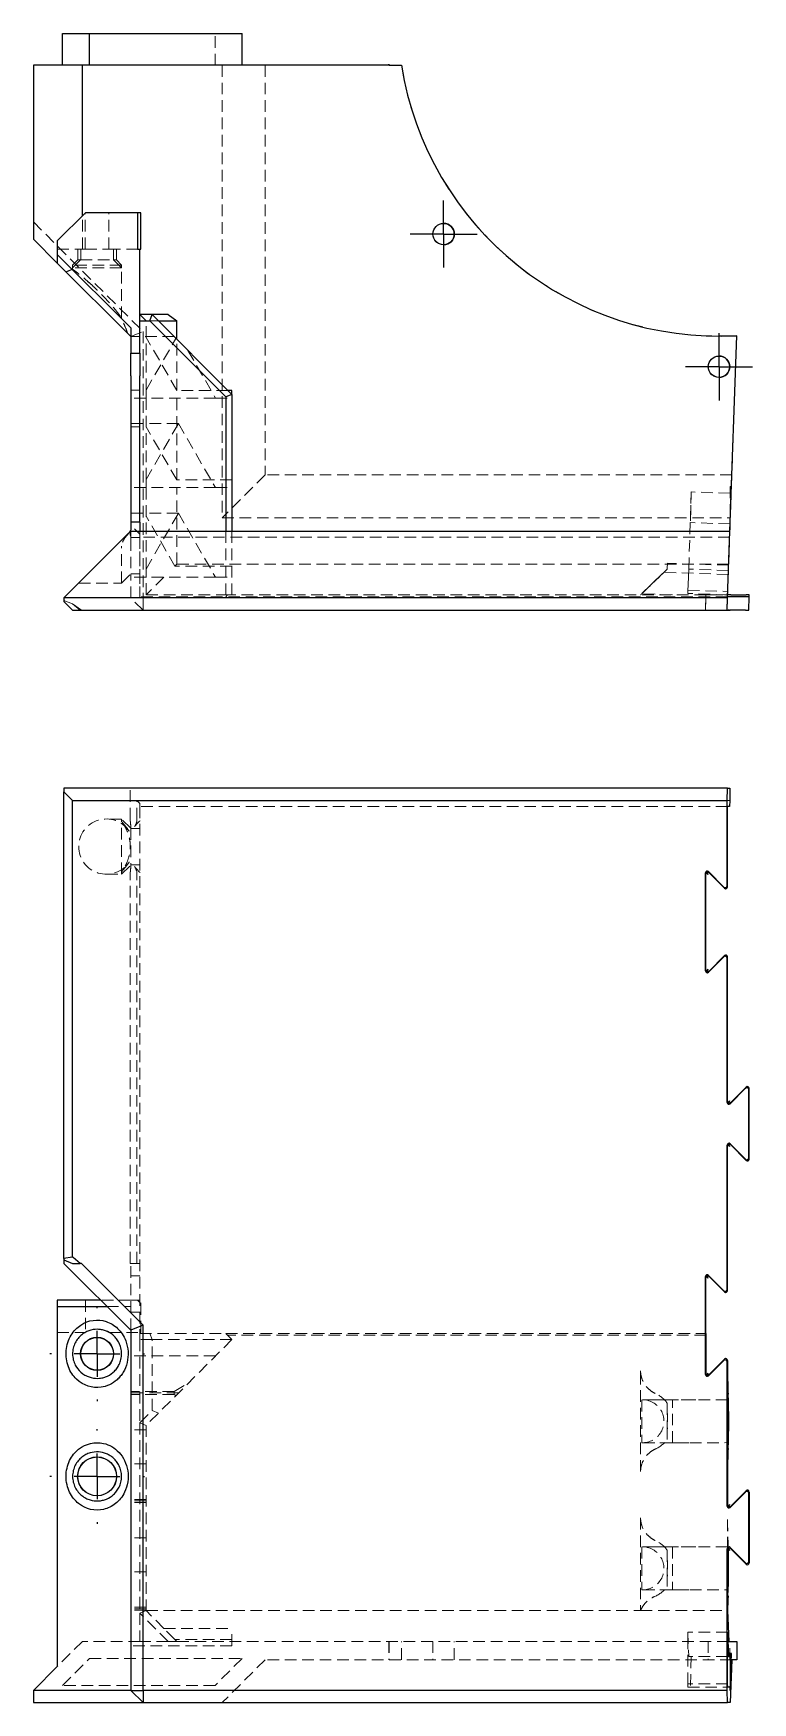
# Model space of a CAD drawing. Header units: millimetres. Extents: x 44 to 255, y 7 to 190.
# Drawn here: x 43.8 to 122.5, y 7 to 189.5 of the extents above; entities that cross this region are included whole.
import ezdxf

# ---------------------------------------------------------------- set-up
doc = ezdxf.new("R2010")
doc.units = ezdxf.units.MM
doc.linetypes.add('HIDDEN', pattern=[1.905, 1.27, -0.635])
doc.layers.add('10', color=7, linetype='Continuous')

# ---------------------------------------------------------------- blocks, each defined once
blk = doc.blocks.new('SW_CENTERMARKSYMBOL_0')
at = {"layer": '10', "color": 0}
for p, q in [((0, 5), (0, 5.18)), ((0, 0), (0, 2.5)), ((-5, 0), (-5.18, 0)), ((0, 0), (-2.5, 0)), ((0, 0), (0, -2.5)), ((0, 0), (2.5, 0)), ((5, 0), (5.18, 0)), ((0, -5), (0, -5.18))]:
    blk.add_line(p, q, dxfattribs=at)
blk = doc.blocks.new('SW_CENTERMARKSYMBOL_1')
at = {"layer": '10', "color": 0}
for p, q in [((0, 5), (0, 5.18)), ((0, 0), (0, 2.5)), ((-5, 0), (-5.18, 0)), ((0, 0), (-2.5, 0)), ((0, 0), (0, -2.5)), ((0, 0), (2.5, 0)), ((5, 0), (5.18, 0)), ((0, -5), (0, -5.18))]:
    blk.add_line(p, q, dxfattribs=at)
blk = doc.blocks.new('SW_CENTERMARKSYMBOL_2')
at = {"layer": '10', "color": 0}
for p, q in [((0, 2.5), (0, 3.67)), ((0, 0), (0, 2.5)), ((-2.5, 0), (-3.67, 0)), ((0, 0), (-2.5, 0)), ((0, 0), (0, -2.5)), ((0, 0), (2.5, 0)), ((2.5, 0), (3.67, 0)), ((0, -2.5), (0, -3.67))]:
    blk.add_line(p, q, dxfattribs=at)
blk = doc.blocks.new('SW_CENTERMARKSYMBOL_3')
at = {"layer": '10', "color": 0}
for p, q in [((0, 2.5), (0, 3.67)), ((0, 0), (0, 2.5)), ((-2.5, 0), (-3.67, 0)), ((0, 0), (-2.5, 0)), ((0, 0), (0, -2.5)), ((0, 0), (2.5, 0)), ((2.5, 0), (3.67, 0)), ((0, -2.5), (0, -3.67))]:
    blk.add_line(p, q, dxfattribs=at)

msp = doc.modelspace()

# ---------------------------------------------------------------- linework, layer by layer
at = {"color": 7, "linetype": 'Continuous', "lineweight": 25}
for p, q in [((47.03, 186.05), (47.03, 189.54)), ((47.03, 189.54), (49.98, 189.54)), ((49.98, 186.05), (49.98, 189.54)), ((49.98, 189.54), (66.67, 189.54)), ((66.67, 186.05), (66.67, 189.54)), ((43.84, 186.05), (43.84, 167.04)), ((49.2, 186.05), (43.84, 186.05)), ((49.2, 169.6), (49.2, 186.05)), ((82.74, 186.05), (49.2, 186.05)), ((82.74, 186.05), (82.74, 186.19)), ((82.76, 186.05), (84.1, 186.05)), ((46.46, 166.85), (49.54, 169.93)), ((55.24, 169.93), (49.54, 169.93)), ((55.24, 169.93), (55.24, 165.96)), ((55.58, 169.93), (55.24, 169.93)), ((55.58, 165.96), (55.58, 169.93)), ((46.46, 164.42), (43.84, 167.04)), ((46.46, 166.85), (46.46, 165.37)), ((54.5, 157.33), (46.46, 165.37)), ((46.46, 165.37), (46.46, 164.42)), ((46.46, 164.42), (54.5, 156.38)), ((55.24, 165.96), (55.5, 165.96)), ((55.5, 154.56), (55.5, 165.96)), ((55.5, 165.96), (55.58, 165.96)), ((54.5, 157.33), (54.5, 154.56)), ((56.85, 158.78), (55.5, 158.78)), ((55.5, 158.11), (56.57, 158.11)), ((56.57, 158.11), (56.85, 158.78)), ((56.57, 158.11), (64.89, 149.79)), ((65.56, 150.06), (56.85, 158.78)), ((58.58, 158.78), (56.85, 158.78)), ((57.52, 158.11), (59.53, 158.11)), ((58.58, 158.78), (59.53, 158.11)), ((59.53, 156.1), (59.53, 158.11)), ((120.78, 156.48), (118.85, 156.43)), ((120.03, 135.11), (120.78, 156.48)), ((120.78, 156.48), (120.78, 156.48)), ((54.5, 154.56), (55.5, 154.56)), ((54.5, 152.1), (54.5, 154.56)), ((55.5, 154.56), (55.5, 152.1)), ((54.5, 152.1), (54.5, 148.31)), ((55.5, 148.31), (55.5, 152.1)), ((65.56, 150.06), (64.89, 149.79)), ((64.89, 149.79), (64.89, 135.11)), ((65.56, 150.5), (65.13, 150.5)), ((65.56, 150.06), (65.56, 150.5)), ((65.56, 150.06), (65.56, 135.11)), ((54.5, 148.31), (54.5, 136.1)), ((55.5, 136.1), (55.5, 148.31)), ((54.44, 135.11), (120.03, 135.11)), ((55.5, 136.1), (54.5, 136.1)), ((54.5, 136.1), (54.5, 135.39)), ((54.91, 135.37), (55.17, 135.11)), ((55.5, 136.1), (55.5, 135.11)), ((119.78, 127.8), (120.03, 135.11)), ((54.3, 134.91), (47.19, 127.8)), ((119.78, 127.8), (47.19, 127.8)), ((47.19, 127.8), (47.19, 127.4)), ((119.73, 126.46), (119.78, 127.8)), ((120.13, 127.94), (119.78, 127.94)), ((120.13, 128.14), (119.79, 128.14)), ((120.13, 128.14), (121.82, 128.14)), ((121.81, 127.94), (120.13, 127.94)), ((122.15, 127.94), (121.81, 127.94)), ((122.16, 128.14), (121.82, 128.14)), ((122.1, 126.46), (122.15, 127.94)), ((122.15, 127.94), (122.16, 128.14)), ((48.13, 126.46), (47.19, 127.4)), ((48.13, 126.46), (119.73, 126.46)), ((119.73, 126.46), (119.85, 126.46)), ((119.85, 126.47), (120, 126.46)), ((120, 126.46), (119.85, 126.46)), ((120, 126.46), (120, 126.46)), ((120.01, 126.46), (120.07, 126.46)), ((121.76, 126.46), (120.07, 126.46)), ((121.76, 126.46), (122.1, 126.46)), ((47.19, 107), (47.19, 106.6)), ((119.78, 107), (47.19, 107)), ((48.13, 105.66), (47.19, 106.6)), ((47.19, 55.55), (47.19, 106.6)), ((119.73, 105.66), (119.78, 107)), ((119.78, 107), (120.03, 107)), ((120.03, 107), (120.03, 105.66)), ((48.13, 55.7), (48.13, 105.66)), ((48.13, 105.66), (119.73, 105.66)), ((119.73, 96.33), (119.73, 105.66)), ((119.78, 96.2), (119.78, 104.99)), ((120.01, 104.99), (119.78, 104.99)), ((120.03, 105.66), (120.01, 104.99)), ((117.36, 87.02), (117.36, 97.73)), ((117.41, 87.15), (117.41, 97.6)), ((117.63, 97.56), (117.48, 97.91)), ((117.48, 97.91), (117.63, 97.56)), ((117.7, 97.87), (119.39, 96.19)), ((117.76, 97.74), (119.44, 96.06)), ((119.39, 88.56), (117.7, 86.88)), ((119.44, 88.69), (117.76, 87)), ((119.73, 72.63), (119.73, 88.42)), ((119.78, 72.76), (119.78, 88.55)), ((117.63, 87.19), (117.48, 86.84)), ((117.48, 86.84), (117.63, 87.19)), ((121.76, 74.18), (120.07, 72.49)), ((121.81, 74.3), (120.13, 72.62)), ((122.1, 66.57), (122.1, 74.03)), ((122.15, 66.44), (122.15, 74.16)), ((119.85, 72.45), (120, 72.8)), ((120, 72.8), (119.85, 72.45)), ((119.73, 52.18), (119.73, 67.97)), ((119.78, 52.06), (119.78, 67.84)), ((119.85, 68.15), (120, 67.8)), ((120, 67.8), (119.85, 68.15)), ((120.07, 68.11), (121.76, 66.43)), ((120.13, 67.99), (121.81, 66.3)), ((48.09, 55.7), (47.19, 55.55)), ((47.19, 55.55), (47.19, 55.42)), ((47.19, 55.42), (47.19, 55.03)), ((47.19, 55.42), (48.13, 55.03)), ((47.19, 55.03), (54.5, 47.73)), ((48.13, 55.7), (48.09, 55.7)), ((48.18, 55.66), (48.09, 55.7)), ((48.18, 55.66), (48.13, 55.7)), ((48.13, 55.03), (48.95, 55.03)), ((48.95, 55.03), (48.18, 55.66)), ((49.09, 55.03), (48.95, 55.03)), ((55.84, 48.28), (49.09, 55.03)), ((117.36, 42.87), (117.36, 53.58)), ((117.41, 47.38), (117.41, 53.45)), ((117.63, 53.41), (117.48, 53.77)), ((117.48, 53.76), (117.63, 53.41)), ((117.7, 53.72), (119.39, 52.04)), ((117.76, 53.6), (119.44, 51.91)), ((46.46, 51), (46.46, 50.33)), ((51.22, 51), (46.46, 51)), ((46.46, 50.33), (46.46, 10.96)), ((46.46, 50.33), (51.89, 50.33)), ((55.84, 48.28), (54.5, 47.73)), ((54.5, 47.73), (54.5, 8.34)), ((55.84, 8.34), (55.84, 48.28)), ((117.41, 47.38), (117.42, 47.18)), ((117.42, 47.18), (117.42, 43.16)), ((119.39, 44.42), (117.7, 42.73)), ((118.03, 43.14), (119.45, 44.56)), ((119.73, 28.49), (119.73, 44.27)), ((119.79, 44.42), (119.79, 43.11)), ((117.63, 43.04), (117.48, 42.69)), ((117.48, 42.69), (117.63, 43.04)), ((119.79, 40.11), (119.79, 35.43)), ((119.79, 32.43), (119.79, 28.63)), ((121.76, 30.03), (120.07, 28.34)), ((120.13, 28.49), (121.82, 30.17)), ((122.1, 22.42), (122.1, 29.89)), ((122.16, 30.03), (122.16, 22.28)), ((120, 28.66), (119.85, 28.3)), ((119.85, 28.3), (120, 28.66)), ((119.73, 8.34), (119.73, 23.82)), ((120, 23.65), (119.85, 24.01)), ((119.85, 24.01), (120, 23.65)), ((120.07, 23.96), (121.76, 22.28)), ((121.82, 22.14), (120.13, 23.82)), ((119.79, 23.68), (119.79, 19.34)), ((119.79, 17.06), (119.91, 13.7)), ((119.79, 14.69), (119.88, 12.03)), ((119.79, 9.04), (119.79, 14.69)), ((119.91, 13.7), (120.78, 13.7)), ((120.78, 13.7), (120.78, 11.69)), ((46.46, 10.96), (43.84, 8.34)), ((119.88, 12.03), (119.79, 12.03)), ((119.88, 12.03), (120.06, 12.03)), ((120.06, 8.34), (120.2, 12.36)), ((120.2, 12.36), (120.06, 12.36)), ((120.06, 12.36), (120.06, 12.03)), ((120.06, 12.03), (120.06, 8.68)), ((120.25, 11.69), (120.08, 7)), ((120.78, 11.69), (120.25, 11.69)), ((54.5, 8.34), (43.84, 8.34)), ((43.84, 8.34), (43.84, 7)), ((55.84, 7), (54.5, 8.34)), ((54.5, 8.34), (55.84, 8.34)), ((119.73, 8.34), (55.84, 8.34)), ((55.84, 8.34), (55.84, 7)), ((119.78, 7), (119.73, 8.34)), ((119.8, 8.68), (119.79, 9.04)), ((120.06, 8.68), (119.8, 8.68)), ((120.06, 8.68), (120.06, 8.34)), ((120.06, 8.34), (120.06, 8.34)), ((43.84, 7), (55.84, 7)), ((55.84, 7), (119.78, 7)), ((120.08, 7), (119.78, 7))]:
    msp.add_line(p, q, dxfattribs=at)
at = {"color": 7, "linetype": 'HIDDEN', "lineweight": 18}
for p, q in [((63.72, 186.05), (63.72, 189.54)), ((43.84, 186.05), (43.84, 168.93)), ((64.5, 186.05), (64.5, 136.57)), ((69.19, 186.05), (69.19, 141.26)), ((84.1, 186.05), (84.1, 186.05)), ((49.51, 165.96), (49.51, 169.91)), ((52.11, 165.96), (52.11, 169.93)), ((43.84, 167.04), (43.84, 168.93)), ((43.84, 168.93), (55.84, 156.93)), ((49.2, 165.96), (49.2, 169.6)), ((88.72, 168.77), (88.72, 168.77)), ((88.72, 166.42), (88.72, 166.42)), ((46.46, 165.96), (49.51, 165.96)), ((49, 164.76), (48.13, 163.89)), ((48.69, 164.76), (48.13, 164.2)), ((48.69, 165.96), (48.69, 164.76)), ((48.69, 164.76), (49, 164.76)), ((49, 164.76), (52.62, 164.76)), ((49.02, 165.96), (49.02, 164.76)), ((49.51, 165.96), (52.11, 165.96)), ((52.11, 165.96), (55.5, 165.96)), ((52.6, 164.76), (52.6, 165.96)), ((52.62, 164.76), (52.94, 164.76)), ((53.49, 163.89), (52.62, 164.76)), ((52.93, 164.76), (52.93, 165.96)), ((53.49, 164.2), (52.94, 164.76)), ((48.14, 163.75), (47.42, 163.46)), ((53.49, 164.2), (48.13, 164.2)), ((48.13, 164.2), (48.13, 163.89)), ((53.49, 163.89), (48.13, 163.89)), ((48.13, 163.89), (48.13, 163.73)), ((53.49, 163.89), (53.49, 164.2)), ((53.49, 158.39), (53.49, 163.89)), ((50.05, 162.19), (49.78, 162.42)), ((55.5, 158.78), (56.18, 158.11)), ((56.18, 150.54), (56.18, 158.11)), ((57.52, 158.11), (56.57, 158.11)), ((54.5, 156.38), (55.84, 156.93)), ((59.25, 156.38), (54.5, 156.38)), ((55.84, 156.93), (55.84, 127.8)), ((59.53, 150.5), (56.18, 156.3)), ((56.18, 150.54), (59.44, 156.19)), ((59.53, 150.5), (59.53, 156.1)), ((118.85, 156.43), (118.85, 156.43)), ((120.78, 156.48), (120.25, 141.26)), ((60.75, 154.87), (63.76, 149.66)), ((118.85, 154.25), (118.85, 154.25)), ((118.85, 151.91), (118.85, 151.91)), ((55.5, 150.52), (54.5, 150.52)), ((56.18, 149.66), (56.18, 150.54)), ((65.13, 150.5), (59.53, 150.5)), ((63.76, 149.66), (54.5, 149.66)), ((56.18, 140.75), (56.18, 149.66)), ((59.53, 140.71), (59.53, 149.66)), ((63.76, 149.66), (65.56, 149.66)), ((59.71, 146.88), (54.5, 146.88)), ((54.5, 146.52), (55.5, 146.52)), ((56.18, 140.75), (59.71, 146.88)), ((59.53, 140.71), (56.18, 146.51)), ((59.71, 146.88), (63.76, 139.87)), ((56.18, 139.87), (56.18, 140.75)), ((65.56, 140.71), (59.53, 140.71)), ((69.19, 141.26), (64.5, 136.57)), ((120.25, 141.26), (69.19, 141.26)), ((120.25, 141.26), (120.08, 136.57)), ((63.76, 139.87), (54.5, 139.87)), ((56.18, 130.96), (56.18, 139.87)), ((59.53, 131.49), (59.53, 139.87)), ((63.76, 139.87), (65.56, 139.87)), ((115.53, 130.96), (115.82, 139.39)), ((115.82, 139.39), (115.71, 136.04)), ((120.06, 139.25), (115.82, 139.39)), ((120.06, 139.98), (120.06, 135.88)), ((120.2, 139.98), (120.06, 135.88)), ((120.06, 139.98), (120.2, 139.98)), ((120.06, 135.96), (120.2, 139.98)), ((59.71, 137.09), (54.5, 137.09)), ((56.18, 130.96), (59.71, 137.09)), ((59.71, 137.09), (63.76, 130.08)), ((54.47, 134.97), (54.5, 135.16)), ((54.5, 134.57), (54.5, 135.11)), ((55.17, 135.11), (55.5, 134.77)), ((55.5, 135.11), (55.5, 134.77)), ((59.32, 131.28), (56.18, 136.73)), ((64.5, 136.57), (120.08, 136.57)), ((64.89, 135.11), (64.89, 127.94)), ((65.56, 135.11), (65.56, 128.14)), ((115.71, 136.04), (115.45, 128.66)), ((120.06, 135.89), (115.71, 136.04)), ((119.9, 131.37), (120.06, 135.88)), ((120.06, 135.88), (119.9, 131.37)), ((120.03, 135.11), (120.01, 134.44)), ((120.08, 136.57), (120.03, 135.11)), ((120.03, 135.11), (120.03, 135.11)), ((120.06, 135.96), (120.06, 135.96)), ((120.06, 135.88), (120.06, 135.96)), ((120.06, 135.88), (120.06, 135.88)), ((120.06, 135.88), (120.06, 135.88)), ((120.06, 135.88), (120.06, 135.88)), ((53.49, 129.42), (53.49, 133.47)), ((55.5, 134.43), (54.5, 134.43)), ((54.5, 134.22), (54.5, 130.42)), ((55.5, 134.77), (55.5, 134.44)), ((55.5, 134.77), (55.5, 127.94)), ((55.5, 134.44), (55.5, 127.94)), ((120.01, 134.44), (55.5, 134.44)), ((120.01, 134.44), (119.78, 127.94)), ((59.53, 131.49), (59.32, 131.28)), ((119.91, 131.49), (59.53, 131.49)), ((119.9, 131.37), (113.2, 131.6)), ((53.49, 129.42), (54.5, 130.42)), ((54.5, 130.44), (55.5, 130.44)), ((54.5, 127.8), (54.5, 130.42)), ((63.76, 130.08), (54.5, 130.08)), ((56.18, 130.08), (56.18, 130.96)), ((56.18, 128.14), (56.18, 130.08)), ((58.12, 130.08), (56.18, 128.14)), ((65.56, 131.28), (59.32, 131.28)), ((63.76, 130.08), (65.56, 130.08)), ((113.18, 130.95), (111.88, 129.7)), ((111.88, 129.7), (113.18, 130.95)), ((119.87, 130.36), (112.82, 130.61)), ((113.18, 130.95), (113.18, 130.95)), ((113.18, 130.95), (113.18, 130.95)), ((115.43, 128.3), (115.53, 130.96)), ((119.88, 130.81), (115.53, 130.96)), ((48.81, 129.42), (53.49, 129.42)), ((55.84, 126.46), (54.5, 127.8)), ((55.84, 127.8), (54.5, 127.8)), ((119.78, 127.94), (55.5, 127.94)), ((55.84, 126.46), (55.84, 127.8)), ((55.84, 127.8), (119.78, 127.8)), ((65.09, 128.14), (56.18, 128.14)), ((64.89, 127.94), (65.09, 128.14)), ((117.42, 128.14), (65.09, 128.14)), ((110.27, 128.14), (110.27, 128.14)), ((111.37, 129.21), (110.39, 128.26)), ((110.39, 128.26), (110.39, 128.26)), ((113.75, 128.14), (110.39, 128.26)), ((110.39, 128.26), (110.39, 128.26)), ((115.45, 128.66), (115.43, 128.3)), ((119.79, 128.15), (115.43, 128.3)), ((115.43, 128.3), (115.43, 128.3)), ((115.45, 128.66), (119.8, 128.51)), ((117.36, 126.46), (117.41, 127.94)), ((117.41, 127.94), (117.36, 126.46)), ((117.41, 127.94), (117.42, 128.14)), ((117.42, 128.14), (117.41, 127.94)), ((117.42, 128.14), (117.42, 128.14)), ((117.42, 128.14), (118.03, 128.14)), ((118.03, 128.14), (119.45, 128.14)), ((119.79, 128.14), (119.45, 128.14)), ((119.73, 126.46), (119.79, 128.14)), ((119.78, 127.94), (119.73, 126.46)), ((119.78, 127.8), (119.73, 126.46)), ((119.78, 127.94), (119.78, 127.94)), ((119.79, 128.15), (119.79, 128.15)), ((122.15, 127.94), (122.1, 126.46)), ((122.16, 128.14), (122.15, 127.94)), ((47.19, 127.53), (48.13, 127.14)), ((48.18, 126.46), (48.09, 126.5)), ((49.09, 126.46), (48.13, 127.14)), ((48.13, 127.14), (48.95, 126.46)), ((117.48, 126.47), (117.63, 126.46)), ((117.48, 126.47), (117.63, 126.46)), ((117.63, 126.46), (117.63, 126.46)), ((117.63, 126.46), (117.63, 126.46)), ((119.73, 126.46), (119.73, 126.46)), ((119.85, 126.47), (120, 126.46)), ((120, 126.46), (120, 126.46)), ((54.44, 103.59), (54.44, 107)), ((55.17, 105.66), (55.5, 105.32)), ((55.17, 103.59), (55.17, 105.66)), ((55.5, 105.32), (55.5, 104.99)), ((55.5, 104.99), (55.5, 47.38)), ((119.78, 104.99), (55.5, 104.99)), ((119.73, 105.66), (120.03, 105.66)), ((53.49, 103.62), (51.82, 103.62)), ((53.49, 97.59), (53.49, 103.62)), ((54.5, 102.62), (53.49, 103.62)), ((54.3, 102.39), (54.33, 102.29)), ((54.5, 102.62), (54.5, 102.77)), ((54.5, 102.62), (54.5, 98.6)), ((55.5, 102.6), (54.5, 102.6)), ((53.49, 97.59), (54.5, 98.6)), ((54.33, 98.93), (54.3, 98.83)), ((54.5, 98.61), (55.5, 98.61)), ((54.5, 98.44), (54.5, 98.6)), ((51.82, 97.59), (53.49, 97.59)), ((54.44, 55.03), (54.44, 97.63)), ((55.17, 55.03), (55.17, 97.63)), ((117.48, 97.91), (117.63, 97.56)), ((117.63, 97.56), (117.63, 97.56)), ((117.48, 86.84), (117.63, 87.19)), ((117.63, 87.19), (117.63, 87.19)), ((119.85, 72.45), (120, 72.8)), ((120, 72.8), (120, 72.8)), ((119.85, 68.15), (120, 67.8)), ((120, 67.8), (120, 67.8)), ((55.17, 55.03), (54.44, 55.03)), ((54.5, 47.73), (54.5, 55.03)), ((55.5, 55.03), (55.17, 55.03)), ((55.5, 53.68), (54.5, 53.68)), ((117.48, 53.76), (117.63, 53.41)), ((117.63, 53.41), (117.63, 53.41)), ((49.54, 51), (49.54, 47.5)), ((54.5, 51), (51.22, 51)), ((51.89, 50.33), (54.5, 50.33)), ((54.5, 51), (55.5, 51)), ((54.5, 49.68), (55.5, 49.68)), ((55.24, 51), (55.5, 50.74)), ((55.5, 50.74), (55.58, 50.67)), ((55.58, 47.49), (55.58, 50.67)), ((46.46, 47.49), (49.51, 47.49)), ((49.51, 47.49), (49.63, 47.55)), ((52.11, 47.49), (55.5, 47.49)), ((55.5, 47.49), (55.58, 47.49)), ((55.5, 47.38), (64.89, 47.38)), ((55.5, 47.38), (55.5, 46.71)), ((56.85, 46.71), (55.5, 46.71)), ((55.5, 46.71), (55.5, 37.6)), ((65.56, 46.71), (56.18, 37.32)), ((56.57, 47.38), (56.85, 46.71)), ((65.56, 46.71), (56.85, 46.71)), ((56.85, 38.94), (56.85, 46.71)), ((64.89, 47.38), (117.41, 47.38)), ((64.89, 47.38), (65.09, 47.18)), ((65.56, 46.71), (65.09, 47.18)), ((117.42, 47.18), (65.09, 47.18)), ((63.76, 44.91), (54.5, 44.91)), ((110.27, 32.26), (110.27, 43.27)), ((117.48, 42.69), (117.63, 43.04)), ((117.63, 43.04), (117.63, 43.04)), ((59.25, 41.03), (54.5, 41.03)), ((59.71, 40.86), (54.5, 40.86)), ((59.25, 40.7), (54.5, 40.7)), ((59.25, 41.03), (60.75, 41.9)), ((59.25, 40.7), (59.25, 41.03)), ((59.44, 40.59), (59.25, 40.7)), ((55.5, 37.6), (56.85, 38.94)), ((56.85, 38.94), (57.52, 38.67)), ((110.39, 40.11), (110.39, 35.42)), ((113.75, 40.11), (110.39, 40.11)), ((116.31, 40.12), (110.48, 40.12)), ((113.18, 39.75), (113.18, 35.79)), ((113.75, 35.42), (113.75, 40.11)), ((56.18, 36.82), (54.5, 36.82)), ((55.5, 37.6), (55.5, 16.78)), ((55.5, 37.6), (56.18, 37.32)), ((56.18, 37.32), (56.18, 17.06)), ((113.75, 35.42), (110.39, 35.42)), ((110.48, 35.42), (116.31, 35.42)), ((56.18, 33.11), (54.5, 33.11)), ((56.18, 29.23), (54.5, 29.23)), ((56.18, 29.07), (54.5, 29.07)), ((56.18, 28.9), (54.5, 28.9)), ((119.85, 28.3), (120, 28.66)), ((120, 28.66), (120, 28.66)), ((110.27, 27.19), (110.27, 17.06)), ((119.79, 27.02), (119.79, 24.02)), ((56.18, 25.02), (54.5, 25.02)), ((110.39, 24.03), (110.39, 19.34)), ((113.75, 24.03), (110.39, 24.03)), ((116.31, 24.03), (110.48, 24.03)), ((113.75, 24.03), (113.75, 19.34)), ((119.85, 24.01), (120, 23.65)), ((113.18, 23.66), (113.18, 19.7)), ((120, 23.65), (120, 23.65)), ((56.18, 21.31), (54.5, 21.31)), ((113.75, 19.34), (110.39, 19.34)), ((110.48, 19.33), (116.31, 19.33)), ((56.18, 17.43), (54.5, 17.43)), ((56.18, 17.27), (54.5, 17.27)), ((56.18, 17.1), (54.5, 17.1)), ((56.18, 17.06), (55.5, 16.78)), ((58.58, 13.7), (55.5, 16.78)), ((55.5, 16.78), (55.5, 13.7)), ((56.18, 17.06), (110.27, 17.06)), ((58.12, 15.11), (56.18, 17.06)), ((110.27, 17.06), (119.79, 17.06)), ((58.12, 15.11), (65.56, 15.11)), ((59.32, 13.91), (58.12, 15.11)), ((65.56, 13.22), (65.56, 15.11)), ((115.43, 14.69), (115.53, 12.03)), ((119.79, 14.69), (115.43, 14.69)), ((115.43, 9.04), (115.43, 14.69)), ((49.2, 13.7), (46.46, 10.96)), ((55.5, 13.7), (49.2, 13.7)), ((65.56, 13.22), (54.5, 13.22)), ((58.58, 13.7), (55.5, 13.7)), ((58.58, 13.7), (59.53, 13.7)), ((65.56, 13.91), (59.32, 13.91)), ((59.53, 13.7), (59.32, 13.91)), ((119.91, 13.7), (59.53, 13.7)), ((82.74, 13.7), (82.74, 11.69)), ((82.76, 13.7), (82.76, 11.69)), ((84.1, 11.69), (84.1, 13.7)), ((87.54, 13.7), (87.54, 11.69)), ((89.89, 11.69), (89.89, 13.7)), ((117.68, 13.7), (117.68, 11.69)), ((120.03, 11.69), (120.03, 13.7)), ((47.03, 8.88), (49.98, 11.83)), ((49.98, 11.83), (66.67, 11.83)), ((66.67, 11.83), (63.72, 8.88)), ((69.19, 11.69), (64.5, 7)), ((120.25, 11.69), (69.19, 11.69)), ((82.76, 11.69), (84.1, 11.69)), ((119.79, 12.03), (115.53, 12.03)), ((115.53, 12.03), (115.82, 12.03)), ((115.82, 12.03), (115.71, 8.68)), ((63.72, 8.88), (47.03, 8.88)), ((119.79, 9.04), (115.43, 9.04)), ((115.45, 8.68), (115.43, 9.04)), ((115.45, 8.68), (119.8, 8.68))]:
    msp.add_line(p, q, dxfattribs=at)
at = {"color": 7, "linetype": 'HIDDEN', "lineweight": 18, "flags": 128}
for points in [[(54.44, 135.11), (54.45, 135.13), (54.45, 135.13)], [(113.18, 130.95), (113.19, 131.23), (113.2, 131.43), (113.2, 131.56), (113.2, 131.6), (113.2, 131.56), (113.2, 131.43), (113.19, 131.23), (113.18, 130.95)], [(110.39, 128.26), (110.81, 128.66), (111.21, 129.05), (111.6, 129.42), (111.95, 129.76), (112.25, 130.05), (112.49, 130.29), (112.68, 130.46), (112.79, 130.57), (112.82, 130.61), (112.79, 130.57), (112.68, 130.46), (112.49, 130.29), (112.25, 130.05), (111.95, 129.76), (111.7, 129.52)], [(51.59, 47.71), (51.8, 47.63), (52.11, 47.49)], [(119.82, 23.79), (119.81, 23.93), (119.79, 24.02)], [(119.87, 23.84), (119.86, 24.28), (119.84, 24.65)]]:
    msp.add_lwpolyline(points, dxfattribs=at)
at = {"color": 7, "linetype": 'Continuous', "lineweight": 25}
for centre, radius in [((88.72, 167.59), 1.17), ((118.85, 153.08), 1.17), ((50.81, 45.14), 1.81), ((50.81, 45.14), 1.79), ((50.81, 31.74), 2.13), ((50.81, 31.74), 2.12)]:
    msp.add_circle(centre, radius, dxfattribs=at)
for centre, radius, start, end in [((117.51, 191.62), 35.19, 188.8864, 189.1074), ((118.85, 191.62), 35.19, 189.1074, 273.1375), ((88.72, 167.59), 1.17, 0, 90), ((88.72, 167.59), 1.17, 270, 0), ((118.85, 153.08), 1.17, 0, 90), ((118.85, 153.08), 1.17, 270, 0), ((53.83, 135.39), 0.67, 315, 335.5302), ((55.2, 37.77), 64.71, 357.3714, 2.6286), ((91.63, 37.77), 28.25, 355.2431, 4.7568), ((85.21, 21.81), 34.67, 355.9108, 3.2704), ((51.28, 21.76), 68.62, 357.4311, 1.743)]:
    msp.add_arc(centre, radius, start, end, dxfattribs=at)
at = {"color": 7, "linetype": 'HIDDEN', "lineweight": 18}
for centre, radius, start, end in [((118.85, 191.62), 35.19, 189.1074, 270), ((88.72, 167.59), 1.17, 90, 270), ((118.85, 153.08), 1.17, 90, 270), ((51.82, 100.61), 3.02, 33.8964, 326.1036), ((53.83, 103.59), 1.34, 323.416, 0), ((57.85, 100.61), 3.66, 129.7432, 143.416), ((57.85, 100.61), 3.66, 216.584, 230.2568), ((53.83, 97.63), 1.34, 0, 36.584), ((110.48, 37.77), 3.35, 36.2595, 65.2438), ((110.48, 37.77), 2.35, 267.8166, 92.1834), ((28.04, 37.77), 85.16, 358.6662, 1.3338), ((110.48, 37.77), 3.35, 294.7562, 323.7405), ((110.48, 21.68), 2.35, 267.8166, 92.1834), ((110.48, 21.68), 3.35, 36.2595, 65.2438), ((28.04, 21.68), 85.16, 358.6662, 1.3338), ((110.48, 21.68), 3.35, 293.0009, 323.7405)]:
    msp.add_arc(centre, radius, start, end, dxfattribs=at)
for centre, major_axis, ratio, start_param, end_param in [((117.56, 126.47), (0.4, 6.23), 0.012372, 1.571165, 1.572349), ((117.56, 126.47), (0.03, 6.23), 0.012397, 1.570426, 1.571611), ((119.93, 126.47), (0.03, 6.23), 0.012397, 1.570426, 1.571611), ((117.56, 97.73), (-0.408, 0.483), 0.101434, 5.021238, 5.022423), ((117.56, 97.73), (-0.054, 0.63), 0.101434, 1.260763, 1.261947), ((117.56, 87.02), (0.054, 0.63), 0.101434, 1.879646, 1.88083), ((117.56, 87.02), (0.408, 0.483), 0.101434, 4.402355, 4.40354), ((119.93, 72.63), (0.054, 0.63), 0.101434, 1.879646, 1.88083), ((119.93, 72.63), (0.408, 0.483), 0.101434, 4.402355, 4.40354), ((119.93, 67.97), (-0.408, 0.483), 0.101434, 5.021238, 5.022423), ((119.93, 67.97), (-0.054, 0.63), 0.101434, 1.260763, 1.261947), ((117.56, 53.58), (-0.054, 0.63), 0.101434, 1.260763, 1.261947), ((117.56, 53.58), (-0.408, 0.483), 0.101434, 5.021238, 5.022423), ((117.56, 42.88), (0.408, 0.483), 0.101434, 4.402355, 4.40354), ((117.56, 42.88), (0.054, 0.63), 0.101434, 1.879646, 1.88083), ((116.31, 37.77), (67.23, 0), 0.034899, 1.519075, 1.608904), ((116.31, 37.77), (67.23, 0), 0.034899, 4.674281, 4.76411), ((119.93, 28.49), (0.408, 0.483), 0.101434, 4.402355, 4.40354), ((119.93, 28.49), (0.054, 0.63), 0.101434, 1.879646, 1.88083), ((116.31, 21.68), (67.23, 0), 0.034899, 1.519075, 1.608904), ((119.93, 23.82), (-0.408, 0.483), 0.101434, 5.021239, 5.022423), ((119.93, 23.82), (-0.054, 0.63), 0.101434, 1.260763, 1.261947), ((116.31, 21.68), (67.23, 0), 0.034899, 4.674281, 4.76411)]:
    msp.add_ellipse(centre, major_axis=major_axis, ratio=ratio, start_param=start_param, end_param=end_param, dxfattribs=at)
at = {"color": 7, "linetype": 'Continuous', "lineweight": 25}
for centre, major_axis, ratio, start_param, end_param in [((119.93, 126.47), (0.4, 6.23), 0.012372, 1.571165, 1.572349), ((117.56, 97.73), (0.077, -0.187), 0.995862, 3.142777, 4.318222), ((117.61, 97.6), (0.077, -0.187), 0.995862, 1.964963, 4.318222), ((117.56, 97.73), (0.077, -0.187), 0.995862, 1.964964, 3.140408), ((119.53, 96.33), (0.077, -0.187), 0.995862, 5.106556, 7.459815), ((119.58, 96.2), (0.077, -0.187), 0.995862, 5.106556, 7.459814), ((119.53, 88.42), (0.077, 0.187), 0.995862, 5.106556, 7.459815), ((119.58, 88.55), (0.077, 0.187), 0.995862, 5.106556, 7.459815), ((117.56, 87.02), (0.077, 0.187), 0.995862, 1.964963, 3.140408), ((117.61, 87.15), (0.077, 0.187), 0.995862, 1.964964, 4.318222), ((117.56, 87.02), (0.077, 0.187), 0.995862, 3.142777, 4.318222), ((121.9, 74.03), (0.077, 0.187), 0.995862, 5.106556, 7.459815), ((121.95, 74.16), (0.077, 0.187), 0.995862, 5.106556, 7.459815), ((119.93, 72.63), (-0.077, -0.187), 0.995862, 5.106556, 6.282001), ((119.98, 72.76), (-0.077, -0.187), 0.995862, 5.106556, 7.459815), ((119.93, 72.63), (-0.077, -0.187), 0.995862, 0.001184, 1.176629), ((119.93, 67.97), (-0.077, 0.187), 0.995862, 0.001184, 1.176629), ((119.98, 67.84), (-0.077, 0.187), 0.995862, 5.106556, 7.459814), ((119.93, 67.97), (-0.077, 0.187), 0.995862, 5.106556, 6.282001), ((121.9, 66.57), (0.077, -0.187), 0.995862, 5.106556, 7.459814), ((121.95, 66.44), (0.077, -0.187), 0.995862, 5.106556, 7.459814), ((117.56, 53.58), (-0.077, 0.187), 0.995862, 0.001184, 1.176629), ((117.61, 53.45), (-0.077, 0.187), 0.995862, 5.106556, 7.459814), ((117.56, 53.58), (-0.077, 0.187), 0.995862, 5.106556, 6.282001), ((119.53, 52.18), (0.077, -0.187), 0.995862, 5.106556, 7.459814), ((119.58, 52.06), (0.077, -0.187), 0.995862, 5.106556, 7.459814), ((119.53, 44.27), (0.077, 0.187), 0.995862, 5.106556, 7.459815), ((119.59, 44.42), (0.077, 0.187), 0.995862, 5.106556, 7.459815), ((117.56, 42.88), (-0.077, -0.187), 0.995862, 5.106556, 6.282001), ((117.56, 42.88), (-0.077, -0.187), 0.995862, 0.001184, 1.176629), ((121.9, 29.89), (0.077, 0.187), 0.995862, 5.106556, 7.459815), ((121.96, 30.03), (0.077, 0.187), 0.995862, 5.106556, 7.459815), ((119.93, 28.49), (-0.077, -0.187), 0.995862, 5.106556, 6.282001), ((119.99, 28.63), (-0.077, -0.187), 0.995862, 5.106556, 7.459815), ((119.93, 28.49), (-0.077, -0.187), 0.995862, 0.001184, 1.176629), ((119.93, 23.82), (-0.077, 0.187), 0.995862, 0.001185, 1.176629), ((119.99, 23.68), (-0.077, 0.187), 0.995862, 5.106556, 7.459814), ((119.93, 23.82), (-0.077, 0.187), 0.995862, 5.106556, 6.282002), ((121.9, 22.42), (-0.077, 0.187), 0.995862, 1.964963, 4.318222), ((121.96, 22.28), (-0.077, 0.187), 0.995862, 1.964963, 4.318222)]:
    msp.add_ellipse(centre, major_axis=major_axis, ratio=ratio, start_param=start_param, end_param=end_param, dxfattribs=at)
at = {"color": 7, "linetype": 'HIDDEN', "lineweight": 18}
for points, knots in [([(48.14, 163.75), (48.02, 163.7), (47.78, 163.61), (47.54, 163.51), (47.42, 163.46)], [0, 0, 0, 0, 0.499998, 1, 1, 1, 1]), ([(48.41, 163.55), (48.31, 163.62), (48.11, 163.76), (48.13, 163.76), (48.34, 163.6), (48.73, 163.3), (49.27, 162.87), (49.7, 162.5), (49.91, 162.31)], [0, 0, 0, 0, 0.174266, 0.335604, 0.483432, 0.639557, 0.817312, 1, 1, 1, 1]), ([(49.91, 162.31), (50.1, 162.15), (50.47, 161.81), (51.04, 161.26), (51.59, 160.69), (52.11, 160.15), (52.56, 159.63), (52.97, 159.13), (53.29, 158.7), (53.46, 158.45), (53.51, 158.36), (53.49, 158.4), (53.48, 158.4)], [0, 0, 0, 0, 0.114094, 0.23133, 0.350045, 0.471552, 0.578218, 0.687461, 0.815786, 0.911383, 0.985831, 1, 1, 1, 1]), ([(54.2, 156.67), (54.08, 156.96), (53.84, 157.54), (53.6, 158.12), (53.48, 158.41)], [0, 0, 0, 0, 0.5016821, 1, 1, 1, 1]), ([(54.5, 135.18), (54.5, 135.18), (54.5, 135.15), (54.5, 135.36), (54.5, 135.38), (54.5, 135.39)], [0, 0, 0, 0, 0.118829, 0.560267, 1, 1, 1, 1]), ([(54.32, 134.93), (54.15, 134.75), (53.98, 134.55), (53.74, 134.2), (53.67, 134.07), (53.58, 133.86), (53.55, 133.78), (53.51, 133.63), (53.49, 133.55), (53.49, 133.47)], [0, 0, 0, 0, 0.5, 0.5, 0.75, 0.75, 0.875, 0.875, 1, 1, 1, 1]), ([(54.5, 134.51), (54.49, 134.55), (54.45, 134.63), (54.44, 134.76), (54.45, 134.88), (54.47, 134.94), (54.47, 134.97)], [0, 0, 0, 0, 0.267007, 0.558986, 0.851547, 1, 1, 1, 1]), ([(54.5, 134.22), (54.5, 134.27), (54.5, 134.38), (54.5, 134.48), (54.5, 134.52), (54.5, 134.51), (54.5, 134.51)], [0, 0, 0, 0, 0.376379, 0.758483, 0.993367, 1, 1, 1, 1]), ([(111.88, 129.7), (111.68, 129.5), (111.48, 129.31), (111.12, 128.96), (110.94, 128.79), (110.64, 128.5), (110.51, 128.37), (110.37, 128.24), (110.33, 128.2), (110.28, 128.15), (110.27, 128.14), (110.27, 128.14)], [0, 0, 0, 0, 0.25, 0.25, 0.5, 0.5, 0.75, 0.75, 0.875, 0.875, 1, 1, 1, 1]), ([(110.27, 128.14), (110.29, 128.16), (110.33, 128.2), (110.65, 128.5), (110.94, 128.79), (111.17, 129.01), (111.17, 129.01)], [0, 0, 0, 0, 0.290214, 0.578627, 0.991392, 1, 1, 1, 1]), ([(117.76, 128.15), (117.73, 128.16), (117.7, 128.16), (117.62, 128.16), (117.58, 128.16), (117.47, 128.15), (117.42, 128.15), (117.42, 128.14)], [0, 0, 0, 0, 0.25, 0.25, 0.5, 0.5, 1, 1, 1, 1]), ([(119.79, 128.14), (119.79, 128.14), (119.79, 128.17), (119.79, 128.27), (119.8, 128.31), (119.8, 128.41), (119.8, 128.46), (119.81, 128.65), (119.81, 128.81), (119.82, 129.16), (119.83, 129.36), (119.84, 129.57)], [0, 0, 0, 0, 0.25, 0.25, 0.375, 0.375, 0.5, 0.5, 0.75, 0.75, 1, 1, 1, 1]), ([(119.84, 129.57), (119.83, 129.36), (119.82, 129.16), (119.82, 128.89), (119.81, 128.81), (119.81, 128.66), (119.8, 128.59), (119.8, 128.4), (119.79, 128.3), (119.79, 128.17), (119.79, 128.14), (119.79, 128.14)], [0, 0, 0, 0, 0.25, 0.25, 0.375, 0.375, 0.5, 0.5, 0.75, 0.75, 1, 1, 1, 1]), ([(54.32, 102.31), (54.15, 102.56), (53.98, 102.77), (53.74, 103.06), (53.67, 103.15), (53.58, 103.27), (53.55, 103.31), (53.51, 103.38), (53.49, 103.41), (53.49, 103.44)], [0, 0, 0, 0, 0.5, 0.5, 0.75, 0.75, 0.875, 0.875, 1, 1, 1, 1]), ([(53.54, 103.31), (53.65, 103.13), (53.9, 102.76), (54.17, 102.14), (54.37, 101.48), (54.45, 100.86), (54.44, 100.21), (54.31, 99.47), (54.01, 98.65), (53.69, 98.15), (53.53, 97.9)], [0, 0, 0, 0, 0.116095, 0.250783, 0.359877, 0.460534, 0.555868, 0.670996, 0.833388, 1, 1, 1, 1]), ([(54.5, 102.79), (54.5, 102.91), (54.48, 103.03), (54.45, 103.3), (54.44, 103.44), (54.44, 103.59)], [0, 0, 0, 0, 0.5, 0.5, 1, 1, 1, 1]), ([(53.49, 97.77), (53.49, 97.8), (53.51, 97.84), (53.55, 97.91), (53.58, 97.95), (53.67, 98.06), (53.74, 98.15), (53.98, 98.44), (54.15, 98.66), (54.32, 98.91)], [0, 0, 0, 0, 0.125, 0.125, 0.25, 0.25, 0.5, 0.5, 1, 1, 1, 1]), ([(54.44, 97.63), (54.44, 97.77), (54.45, 97.91), (54.48, 98.18), (54.5, 98.31), (54.5, 98.42)], [0, 0, 0, 0, 0.5, 0.5, 1, 1, 1, 1]), ([(111.88, 40.81), (111.68, 40.91), (111.48, 41.02), (111.12, 41.32), (110.94, 41.49), (110.64, 41.91), (110.51, 42.15), (110.37, 42.55), (110.33, 42.69), (110.28, 42.98), (110.27, 43.12), (110.27, 43.27)], [0, 0, 0, 0, 0.25, 0.25, 0.5, 0.5, 0.75, 0.75, 0.875, 0.875, 1, 1, 1, 1]), ([(110.27, 32.26), (110.27, 32.41), (110.28, 32.56), (110.33, 32.85), (110.37, 32.99), (110.51, 33.39), (110.64, 33.63), (110.94, 34.04), (111.11, 34.22), (111.48, 34.51), (111.68, 34.63), (111.88, 34.73)], [0, 0, 0, 0, 0.125, 0.125, 0.25, 0.25, 0.5, 0.5, 0.75, 0.75, 1, 1, 1, 1]), ([(111.88, 24.72), (111.68, 24.82), (111.48, 24.94), (111.12, 25.23), (110.94, 25.41), (110.64, 25.82), (110.5, 26.06), (110.37, 26.46), (110.33, 26.6), (110.28, 26.89), (110.27, 27.04), (110.27, 27.19)], [0, 0, 0, 0, 0.25, 0.25, 0.5, 0.5, 0.75, 0.75, 0.875, 0.875, 1, 1, 1, 1]), ([(119.79, 27.02), (119.79, 26.78), (119.79, 26.54), (119.79, 26.19), (119.8, 26.07), (119.8, 25.85), (119.8, 25.74), (119.81, 25.43), (119.81, 25.24), (119.82, 24.91), (119.83, 24.76), (119.84, 24.65)], [0, 0, 0, 0, 0.25, 0.25, 0.375, 0.375, 0.5, 0.5, 0.75, 0.75, 1, 1, 1, 1]), ([(110.27, 17.06), (110.34, 17.25), (110.44, 17.43), (110.66, 17.75), (110.79, 17.9), (111.05, 18.15), (111.19, 18.26), (111.48, 18.45), (111.63, 18.53), (111.79, 18.6)], [0, 0, 0, 0, 0.25, 0.25, 0.5, 0.5, 0.75, 0.75, 1, 1, 1, 1])]:
    msp.add_open_spline(points, degree=3, knots=knots, dxfattribs=at)
at = {"color": 7, "linetype": 'Continuous', "lineweight": 25}
for points, knots in [([(54.5, 135.37), (54.5, 135.29), (54.48, 135.22), (54.45, 135.13), (54.44, 135.11), (54.44, 135.11)], [0, 0, 0, 0, 0.5, 0.5, 1, 1, 1, 1]), ([(49.03, 48.29), (48.62, 48.02), (48.06, 47.45), (47.59, 46.41), (47.34, 45.21), (47.56, 43.64), (48.82, 41.81), (50.95, 41.15), (52.64, 41.92), (53.36, 42.67), (53.77, 43.26), (54.15, 44.15), (54.26, 45.4), (53.95, 46.8), (53.12, 48.02), (51.39, 49.04), (49.86, 48.84), (49.03, 48.29)], [-10.411415, -10.411415, -10.411415, -10.411415, -9.962616, -9.738217, -9.513817, -9.065018, -8.616219, -7.718621, -7.120223, -6.970623, -6.821023, -6.521824, -6.222625, -5.923426, -5.474627, -5.025828, -4.12823, -4.12823, -4.12823, -4.12823]), ([(49.91, 47.67), (50.22, 47.78), (50.53, 47.83), (50.99, 47.82), (51.14, 47.81), (51.44, 47.75), (51.58, 47.72), (52.01, 47.56), (52.28, 47.41), (52.64, 47.11), (52.76, 47), (52.97, 46.74), (53.07, 46.6), (53.24, 46.29), (53.32, 46.11), (53.43, 45.74), (53.47, 45.53), (53.49, 45.21), (53.5, 45.1), (53.48, 44.89), (53.47, 44.79), (53.42, 44.48), (53.36, 44.29), (53.22, 43.94), (53.13, 43.78), (52.94, 43.5), (52.83, 43.37), (52.49, 43.02), (52.23, 42.85), (51.82, 42.65), (51.68, 42.6), (51.39, 42.52), (51.24, 42.49), (50.79, 42.44), (50.48, 42.46), (50.01, 42.58), (49.86, 42.63), (49.56, 42.77), (49.41, 42.85), (48.97, 43.16), (48.71, 43.43), (48.4, 43.95), (48.32, 44.14), (48.22, 44.44), (48.2, 44.54), (48.16, 44.75), (48.14, 44.85), (48.12, 45.17), (48.13, 45.39), (48.21, 45.81), (48.27, 46.01), (48.43, 46.39), (48.53, 46.56), (48.76, 46.88), (48.89, 47.02), (49.16, 47.26), (49.31, 47.37), (49.6, 47.54), (49.76, 47.61), (49.91, 47.67)], [0, 0, 0, 0, 0.0625, 0.0625, 0.09375, 0.09375, 0.125, 0.125, 0.1875, 0.1875, 0.21875, 0.21875, 0.25, 0.25, 0.28125, 0.28125, 0.3125, 0.3125, 0.328125, 0.328125, 0.34375, 0.34375, 0.375, 0.375, 0.40625, 0.40625, 0.4375, 0.4375, 0.5, 0.5, 0.53125, 0.53125, 0.5625, 0.5625, 0.625, 0.625, 0.65625, 0.65625, 0.6875, 0.6875, 0.75, 0.75, 0.78125, 0.78125, 0.796875, 0.796875, 0.8125, 0.8125, 0.84375, 0.84375, 0.875, 0.875, 0.90625, 0.90625, 0.9375, 0.9375, 0.96875, 0.96875, 1, 1, 1, 1]), ([(117.76, 42.88), (117.73, 42.85), (117.7, 42.83), (117.62, 42.81), (117.58, 42.82), (117.47, 42.86), (117.42, 42.94), (117.42, 43.02)], [0, 0, 0, 0, 0.25, 0.25, 0.5, 0.5, 1, 1, 1, 1]), ([(119.79, 43.11), (119.79, 42.87), (119.79, 42.63), (119.79, 42.28), (119.8, 42.16), (119.8, 41.94), (119.8, 41.83), (119.81, 41.52), (119.81, 41.33), (119.82, 40.99), (119.83, 40.85), (119.84, 40.74)], [0, 0, 0, 0, 0.25, 0.25, 0.375, 0.375, 0.5, 0.5, 0.75, 0.75, 1, 1, 1, 1]), ([(47.42, 31.74), (47.42, 31.12), (47.71, 29.91), (49.08, 28.24), (51.09, 27.81), (52.89, 28.66), (53.8, 29.77), (54.22, 31.11), (54.22, 32.36), (53.74, 33.89), (52.74, 34.92), (50.92, 35.63), (49.08, 35.23), (47.71, 33.56), (47.42, 32.35), (47.42, 31.74)], [-3.141593, -3.141593, -3.141593, -3.141593, -2.692794, -2.243995, -1.346397, -0.897598, -0.448799, -0.1496, 0.1496, 0.448799, 1.047198, 1.346397, 2.243995, 2.692794, 3.141593, 3.141593, 3.141593, 3.141593]), ([(119.84, 34.8), (119.83, 34.69), (119.82, 34.55), (119.82, 34.3), (119.81, 34.21), (119.81, 34.02), (119.8, 33.92), (119.8, 33.61), (119.79, 33.38), (119.79, 32.91), (119.79, 32.67), (119.79, 32.43)], [0, 0, 0, 0, 0.25, 0.25, 0.375, 0.375, 0.5, 0.5, 0.75, 0.75, 1, 1, 1, 1]), ([(48.13, 31.74), (48.13, 31.95), (48.16, 32.16), (48.26, 32.57), (48.33, 32.77), (48.51, 33.13), (48.62, 33.3), (48.87, 33.59), (49, 33.72), (49.28, 33.95), (49.43, 34.04), (49.73, 34.2), (49.89, 34.26), (50.35, 34.4), (50.66, 34.43), (51.27, 34.4), (51.56, 34.33), (51.98, 34.15), (52.12, 34.08), (52.38, 33.92), (52.5, 33.82), (52.73, 33.61), (52.84, 33.49), (53.05, 33.22), (53.14, 33.07), (53.3, 32.74), (53.37, 32.56), (53.44, 32.26), (53.46, 32.16), (53.49, 31.95), (53.49, 31.85), (53.49, 31.52), (53.47, 31.31), (53.37, 30.92), (53.31, 30.74), (53.15, 30.4), (53.05, 30.25), (52.85, 29.99), (52.74, 29.86), (52.39, 29.54), (52.13, 29.38), (51.71, 29.2), (51.56, 29.16), (51.26, 29.09), (51.11, 29.07), (50.66, 29.04), (50.35, 29.08), (49.89, 29.21), (49.73, 29.28), (49.43, 29.43), (49.28, 29.53), (49, 29.75), (48.87, 29.88), (48.62, 30.18), (48.51, 30.34), (48.33, 30.7), (48.26, 30.9), (48.16, 31.3), (48.13, 31.52), (48.13, 31.74)], [0, 0, 0, 0, 0.03125, 0.03125, 0.0625, 0.0625, 0.09375, 0.09375, 0.125, 0.125, 0.15625, 0.15625, 0.1875, 0.1875, 0.25, 0.25, 0.3125, 0.3125, 0.34375, 0.34375, 0.375, 0.375, 0.40625, 0.40625, 0.4375, 0.4375, 0.46875, 0.46875, 0.484375, 0.484375, 0.5, 0.5, 0.53125, 0.53125, 0.5625, 0.5625, 0.59375, 0.59375, 0.625, 0.625, 0.6875, 0.6875, 0.71875, 0.71875, 0.75, 0.75, 0.8125, 0.8125, 0.84375, 0.84375, 0.875, 0.875, 0.90625, 0.90625, 0.9375, 0.9375, 0.96875, 0.96875, 1, 1, 1, 1]), ([(119.84, 18.68), (119.83, 18.52), (119.82, 18.28), (119.8, 17.87), (119.8, 17.72), (119.79, 17.4), (119.79, 17.23), (119.79, 17.06)], [0, 0, 0, 0, 0.5, 0.5, 0.75, 0.75, 1, 1, 1, 1])]:
    msp.add_open_spline(points, degree=3, knots=knots, dxfattribs=at)
for points in [[(54.5, 135.39), (54.5, 135.38), (54.5, 135.38), (54.5, 135.37)], [(117.42, 43.16), (117.42, 43.11), (117.42, 43.06), (117.42, 43.02)], [(117.76, 42.88), (117.85, 42.96), (117.94, 43.05), (118.03, 43.14)]]:
    msp.add_open_spline(points, degree=3, dxfattribs=at)
at = {"color": 7, "linetype": 'HIDDEN', "lineweight": 18}
for points in [[(54.33, 134.94), (54.32, 134.93), (54.32, 134.93), (54.32, 134.93)], [(117.42, 128.14), (117.42, 128.14), (117.42, 128.14), (117.42, 128.14)], [(117.76, 128.15), (117.85, 128.14), (117.94, 128.14), (118.03, 128.14)], [(54.33, 102.29), (54.32, 102.3), (54.32, 102.3), (54.32, 102.31)], [(54.5, 102.77), (54.5, 102.78), (54.5, 102.78), (54.5, 102.79)], [(54.32, 98.91), (54.32, 98.91), (54.32, 98.92), (54.33, 98.93)], [(54.5, 98.42), (54.5, 98.43), (54.5, 98.44), (54.5, 98.44)]]:
    msp.add_open_spline(points, degree=3, dxfattribs=at)

# ---------------------------------------------------------------- block references
at = {"layer": '10'}
for name, p in [('SW_CENTERMARKSYMBOL_2', (88.72, 167.59)), ('SW_CENTERMARKSYMBOL_3', (118.85, 153.08)), ('SW_CENTERMARKSYMBOL_1', (50.81, 45.14)), ('SW_CENTERMARKSYMBOL_0', (50.81, 31.74))]:
    msp.add_blockref(name, p, dxfattribs=at)

doc.saveas('drawing.dxf')
